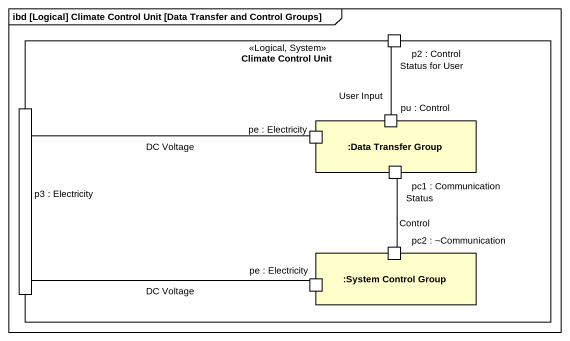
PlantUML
@startuml
mainframe ibd [Logical] Climate Control Unit [Data Transfer and Control Groups]
rectangle "Climate Control Unit" as Climate_Control_Unit <<Logical, System>> {
  port "p2 : Control" as p2_Control
  port "p3 : Electricity" as p3_Electricity
  rectangle ":Data Transfer Group" as Data_Transfer_Group {
    port "pu : Control" as pu_Control
    port "pe : Electricity" as pe_Electricity
    port "pc1 : Communication" as pc1_Communication
  }
  rectangle ":System Control Group" as System_Control_Group {
    port "pe : Electricity" as pe_Electricity_2
    port "pc2 : ~Communication" as pc2_Communication
  }
}
p2_Control -- pu_Control : Status for User\nUser Input
p3_Electricity -right- pe_Electricity : DC Voltage
p3_Electricity -right- pe_Electricity_2 : DC Voltage
pc1_Communication -- pc2_Communication : Status\nControl
@enduml
